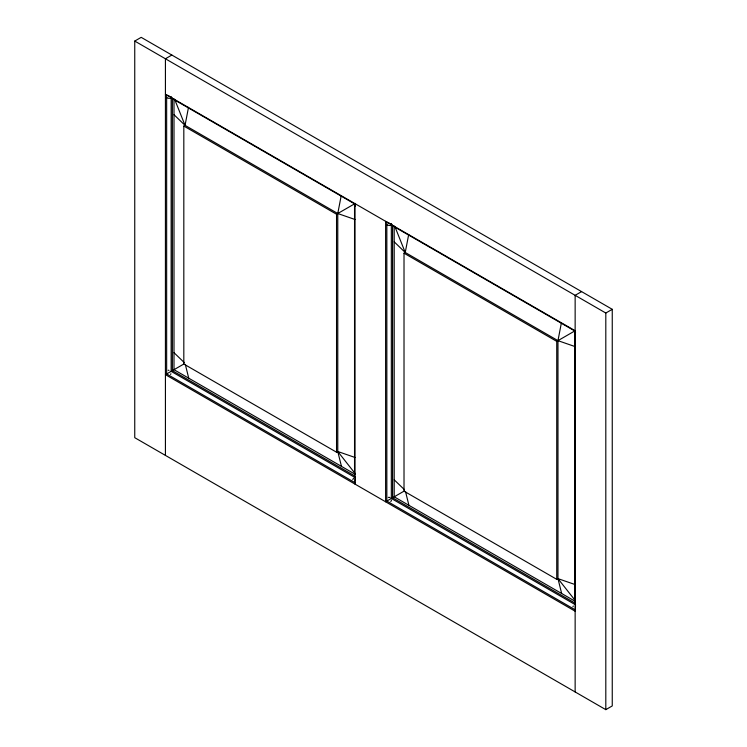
<?xml version="1.0" encoding="UTF-8"?>
<svg xmlns="http://www.w3.org/2000/svg" width="747" height="747" viewBox="0 0 747 747"><rect width="100%" height="100%" fill="white"/><g stroke="black" fill="none" stroke-linecap="round" stroke-linejoin="round"><path stroke-width="1.12" d="M355.086 457.491L337.775 451.496L336.542 452.206L183.818 364.032L183.818 126.056L185.051 125.347L188.505 107.353M341.239 195.527L337.775 213.521L337.775 451.496L341.454 466.371M575.283 584.621L557.972 578.626L556.739 579.336L404.015 491.162L404.015 253.186L405.238 252.477L408.702 234.483M561.427 322.657L557.972 340.651L557.972 578.626L561.651 593.501M355.32 478.388L355.217 481.087M575.517 605.518L575.414 608.217M170.596 374.49L170.923 373.724M352.771 479.667L353.518 478.201M390.793 501.62L391.54 500.154M572.958 606.797L573.285 606.022M355.32 204.911L355.217 206.284M575.517 332.032L575.414 333.414M134.749 41.066L141.192 37.35L612.251 309.314L612.251 705.934L605.808 709.65L134.749 437.686L134.749 41.066L605.808 313.03L612.251 309.314M171.857 55.054L165.423 58.77L165.423 455.39M336.542 452.206L336.542 214.23L355.32 203.399M184.042 363.901L165.423 374.649L575.143 611.205M581.577 291.61L575.143 295.326L575.143 691.946M556.739 579.336L556.739 341.36L574.434 331.145M404.239 491.031L385.611 501.779L385.611 221.317M575.554 604.36L574.732 602.941L392.567 497.763L392.567 225.799L391.335 223.68L389.99 223.698L388.337 222.578M389.99 497.455L388.337 497.371M168.15 370.241L168.981 370.353M355.086 219.525L337.775 213.521L185.051 125.347L174.004 114.73M575.283 346.655L557.972 340.651L405.238 252.477L394.201 241.851M166.646 97.726L168.981 98.38L171.147 97.96L354.536 203.847L354.536 475.811L355.357 477.23M386.843 224.856L389.178 225.51L391.335 225.09L574.732 330.977L574.732 602.941M169.793 96.568L168.15 95.448M165.423 94.187L575.143 330.734M183.818 126.056L336.542 214.23M404.015 253.186L556.739 341.36M355.189 474.298L174.004 369.69L174.004 98.865M574.406 600.868L394.201 496.82L394.201 225.986M354.536 475.811L172.37 370.643L172.37 98.669L171.147 96.55L171.147 371.343L354.536 477.23M574.732 604.36L391.335 498.473L391.335 223.68M355.255 482.833L166.646 373.948L166.646 94.542M575.451 609.963L386.843 501.069L386.843 221.672M394.201 479.826L404.454 489.687M174.004 352.696L184.257 362.566M557.972 578.626L574.957 600.196M337.775 451.496L355.469 473.971M395.051 226.985L405.238 252.477M174.854 99.855L185.051 125.347M405.5 491.507L408.917 505.327M185.312 364.387L188.73 378.197M605.808 313.03L605.808 709.65M354.946 203.614L354.946 484.075"/></g></svg>
